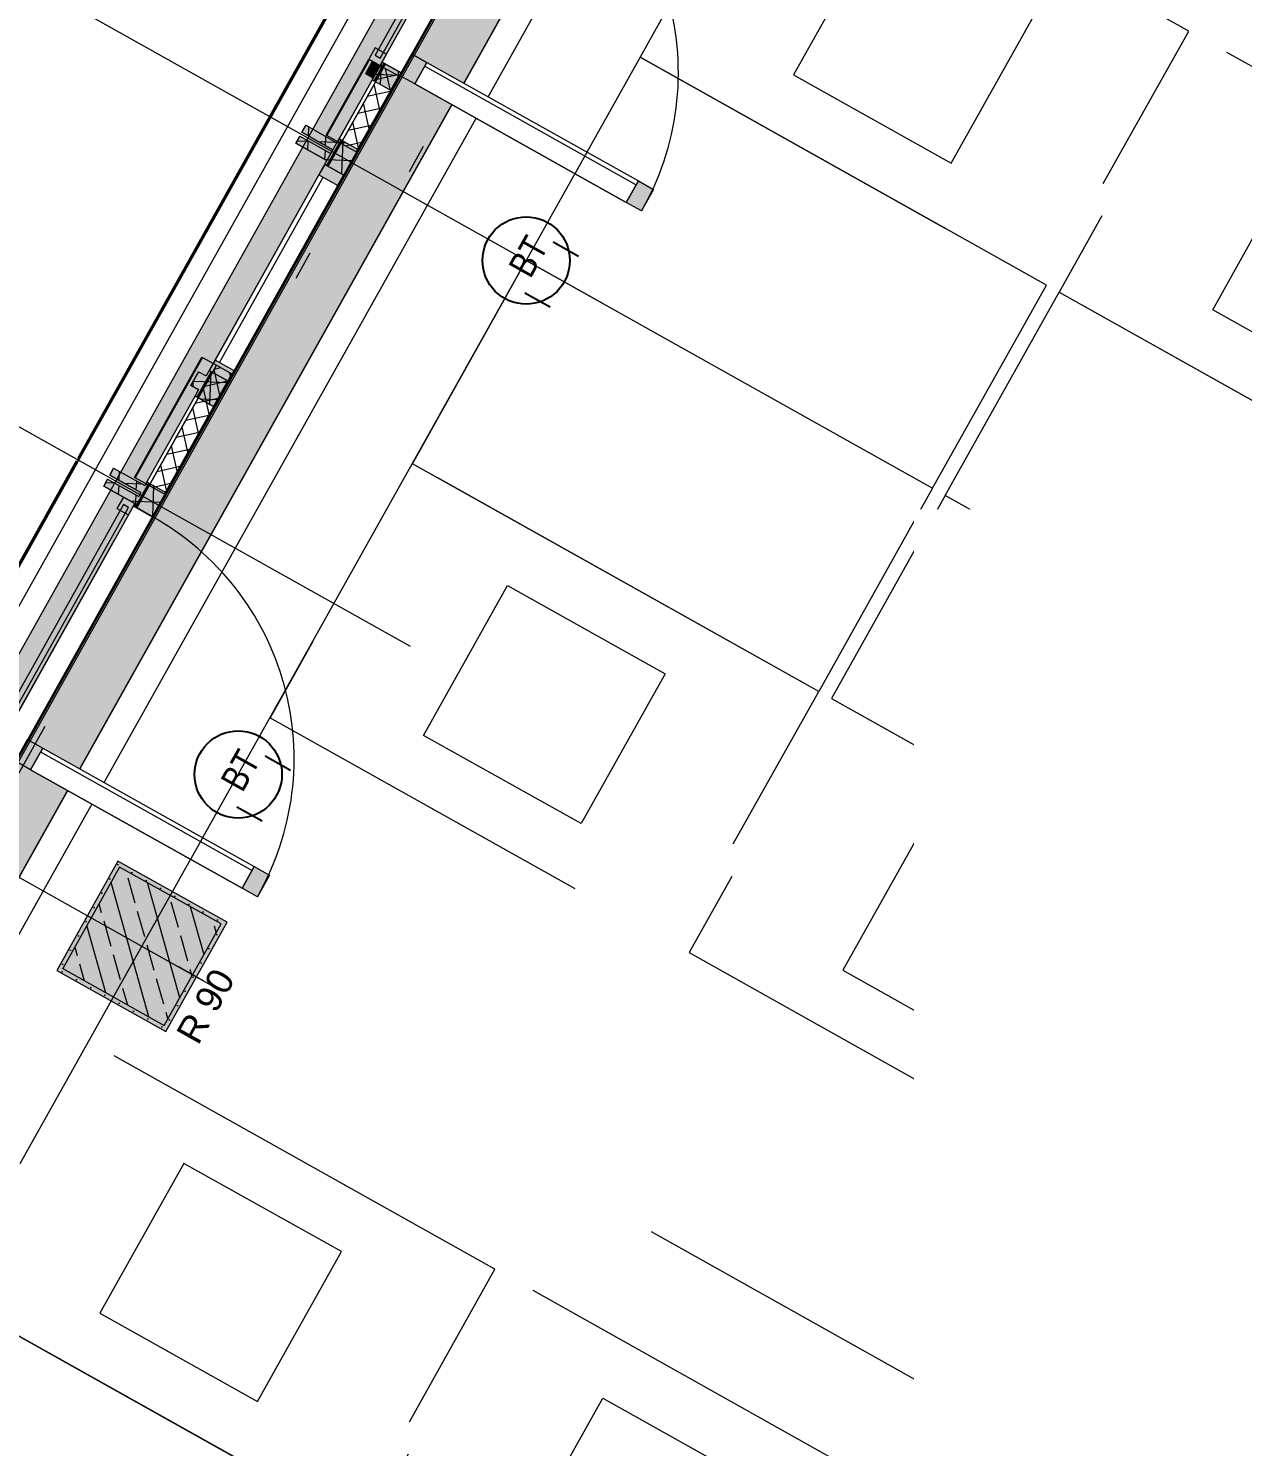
# Model space of a CAD drawing. Header units: metres. Extents: x -36 to 59, y 39 to 183.
# Drawn here: x -6.731 to -2.56, y 144.748 to 149.619 of the extents above; entities that cross this region are included whole.
import ezdxf

# ---------------------------------------------------------------- set-up
doc = ezdxf.new("R2010")
doc.units = ezdxf.units.M
doc.header["$MEASUREMENT"] = 0
for name, pattern in [('Achse', [0.0023, 0.0015, -0.0008]), ('Punktlinie', [0.0035, 0, -0.0035]), ('Strichlinie_ eng', [0.0023, 0.0015, -0.0008]), ('Strichpunktlinie', [0.006703, 0.003528, -0.001764, 0, -0.001411]), ('Wipeout_Contour', [1, 0, -1])]:
    doc.linetypes.add(name, pattern=pattern)
for name, color, linetype in [('00  Raster', 7, 'Continuous'), ('00  Raster Ausbau', 7, 'Continuous'), ('10  Decken', 7, 'Continuous'), ('10  Fassade', 7, 'Continuous'), ('10  Fassade_Deckschraffur', 7, 'Continuous'), ('10  Fassade_Schnittschraffur', 7, 'Continuous'), ('10  Stützen', 7, 'Continuous'), ('10  Stützen_Schnittschraffur', 7, 'Continuous'), ('10  Wand Massiv_Deckschraffur', 7, 'Continuous'), ('10  Wand Massiv_Fenster', 7, 'Continuous'), ('20  Absturzsicherung', 7, 'Continuous'), ('20  Möbel', 7, 'Continuous'), ('20  TGA - Revi+BT', 7, 'Continuous'), ('40  Bemaßung 1_ 50 AUSBAU', 7, 'Continuous'), ('40  Text Brandschutz', 7, 'Continuous'), ('Neubau_20  Boden Aufbauten', 7, 'Continuous'), ('Neubau_20  Decke Abhangdecke', 7, 'Continuous'), ('Neubau_20  Möbel', 7, 'Continuous'), ('Neubau_20  TGA - Revi+BT', 7, 'Continuous')]:
    doc.layers.add(name, color=color, linetype=linetype)
doc.styles.add('ERSTELLTER_STIL_1', font='')
doc.styles.add('ERSTELLTER_STIL_3', font='')
doc.styles.get('ERSTELLTER_STIL_1').set_extended_font_data('Arial')
doc.styles.get('ERSTELLTER_STIL_3').set_extended_font_data('Arial Narrow')
pattern_1 = [(102.605446, (0, 0), (0.048794801, 0.0109118), []), (192.605446, (0, 0), (-0.0109118, 0.048794801), [])]
pattern_2 = [(87.605446, (0, 0), (-0.059947608, 0.002506841), []), (177.605446, (0, 0), (0.002506841, 0.059947608), [])]

msp = doc.modelspace()

# ---------------------------------------------------------------- linework, layer by layer
at = {"layer": 'Neubau_20  Boden Aufbauten', "color": 7, "linetype": 'Continuous', "lineweight": 13, "ltscale": 1000, "flags": 128}
msp.add_lwpolyline([(-8.3577, 128.9862), (-8.096, 128.8395), (7.1144, 155.9862), (4.0389, 157.7094), (4.6255, 158.7563), (1.6945, 160.3985), (1.6556, 160.3291), (1.3067, 160.5246), (1.3908, 160.6747), (1.1415, 160.8144), (-12.0312, 137.3031), (-11.7825, 137.1637), (-11.7642, 137.1964), (-5.6705, 133.7822)], close=True, dxfattribs=at)

# ---------------------------------------------------------------- next in the draw order: wipeouts: each hides what was drawn before it
at = {"color": 254, "linetype": 'Wipeout_Contour', "lineweight": 0, "ltscale": 578.896248}
msp.add_wipeout([(1.5068, 161.8649), (-18.3925, 126.3498), (-18.2219, 126.2542), (1.6769, 161.7686)], dxfattribs=at).dxf.layer = '10  Fassade_Deckschraffur'

# ---------------------------------------------------------------- next in the draw order: wipeouts: each hides what was drawn before it
at = {"color": 254, "linetype": 'Wipeout_Contour', "lineweight": 0, "ltscale": 579.75037}
msp.add_wipeout([(1.2236, 162.0253), (-18.6764, 126.5088), (-18.6188, 126.4766), (1.2811, 161.9927)], dxfattribs=at).dxf.layer = '10  Fassade_Deckschraffur'

# ---------------------------------------------------------------- next in the draw order: wipeouts: each hides what was drawn before it
at = {"color": 254, "linetype": 'Wipeout_Contour', "lineweight": 0, "ltscale": 579.478914}
msp.add_wipeout([(-18.4602, 126.3877), (1.4393, 161.9032), (1.2811, 161.9927), (-18.6188, 126.4766)], dxfattribs=at).dxf.layer = '10  Fassade_Deckschraffur'

# ---------------------------------------------------------------- next in the draw order: wipeouts: each hides what was drawn before it
at = {"color": 254, "linetype": 'Wipeout_Contour', "lineweight": 0, "ltscale": 579.276268}
msp.add_wipeout([(1.4393, 161.9032), (-18.4602, 126.3877), (-18.4575, 126.3862), (1.4419, 161.9017)], dxfattribs=at).dxf.layer = '10  Fassade_Deckschraffur'

# ---------------------------------------------------------------- next in the draw order: wipeouts: each hides what was drawn before it
at = {"color": 254, "linetype": 'Wipeout_Contour', "lineweight": 0, "ltscale": 579.199343}
msp.add_wipeout([(1.4446, 161.9001), (-18.4548, 126.3847), (-18.4016, 126.3549), (1.4977, 161.8701)], dxfattribs=at).dxf.layer = '10  Fassade_Deckschraffur'

# ---------------------------------------------------------------- next in the draw order: wipeouts: each hides what was drawn before it
at = {"color": 254, "linetype": 'Wipeout_Contour', "lineweight": 0, "ltscale": 579.127053}
msp.add_wipeout([(-18.3972, 126.3524), (1.5021, 161.8676), (1.4977, 161.8701), (-18.4016, 126.3549)], dxfattribs=at).dxf.layer = '10  Fassade_Deckschraffur'

# ---------------------------------------------------------------- next in the draw order: wipeouts: each hides what was drawn before it
at = {"color": 254, "linetype": 'Wipeout_Contour', "lineweight": 0, "ltscale": 579.115676}
msp.add_wipeout([(1.5021, 161.8676), (-18.3972, 126.3524), (-18.3925, 126.3498), (1.5068, 161.8649)], dxfattribs=at).dxf.layer = '10  Fassade_Deckschraffur'

# ---------------------------------------------------------------- next in the draw order: hatches: boundary and pattern name
at = {"layer": '10  Wand Massiv_Deckschraffur', "linetype": 'Continuous', "lineweight": 0, "true_color": 0xffffff}
msp.add_hatch(color=7, dxfattribs=at).paths.add_polyline_path([(-18.2218, 126.2542), (1.677, 161.7686), (1.3506, 161.9533), (-18.549, 126.4375)])

# ---------------------------------------------------------------- next in the draw order: linework, layer by layer
at = {"layer": '10  Decken', "color": 7, "linetype": 'Punktlinie', "lineweight": 13, "ltscale": 1000, "flags": 128}
msp.add_lwpolyline([(1.6639, 161.776), (-18.7726, 125.3019), (-16.6353, 124.1043), (-21.0101, 116.2964), (-22.973, 117.3962), (-23.0952, 117.1781), (-10.2099, 109.9585), (-9.9704, 110.3859), (-3.4571, 122.0106), (-0.8442, 120.5466), (0.5391, 119.7715)], dxfattribs=at)
at = {"layer": '10  Fassade', "color": 7, "linetype": 'Strichpunktlinie', "lineweight": 13, "ltscale": 1000}
msp.add_line((-18.3745, 126.3397), (1.5247, 161.8548), dxfattribs=at)
at = {"layer": '10  Fassade', "color": 7, "linetype": 'Continuous', "lineweight": 13, "ltscale": 1000}
for p, q in [((-5.7785, 149.2858), (-5.792, 149.2618)), ((-5.7993, 149.2487), (-5.8127, 149.2247)), ((-5.7993, 149.2487), (-5.6924, 149.1889)), ((-6.1466, 148.4397), (-6.1729, 148.3926)), ((-6.4384, 148.1081), (-6.4519, 148.0841)), ((-6.4592, 148.071), (-6.4726, 148.047)), ((-6.4592, 148.071), (-6.3523, 148.0111))]:
    msp.add_line(p, q, dxfattribs=at)
at = {"layer": '10  Fassade', "color": 7, "linetype": 'Continuous', "lineweight": 18, "ltscale": 1000, "flags": 128}
for points in [[(-18.6764, 126.5088), (1.2236, 162.0253)], [(-18.6188, 126.4766), (1.2811, 161.9927)], [(-18.4602, 126.3877), (1.4393, 161.9032)], [(-18.4575, 126.3862), (1.4419, 161.9017)], [(-18.4548, 126.3847), (1.4446, 161.9001)], [(-18.4016, 126.3549), (1.4977, 161.8701)], [(-18.3972, 126.3524), (1.5021, 161.8676)], [(-18.3925, 126.3498), (1.5068, 161.8649)], [(-18.2219, 126.2542), (1.6769, 161.7686)]]:
    msp.add_lwpolyline(points, dxfattribs=at)
at = {"layer": '10  Fassade', "color": 7, "linetype": 'Strichlinie_ eng', "lineweight": 18, "ltscale": 1000, "flags": 128}
for points in [[(1.4333, 161.9065), (1.0653, 161.2497), (0.9101, 160.9727), (0.4643, 160.1771), (0.2502, 159.795), (-0.2545, 158.8942), (-0.4097, 158.6172), (-0.8555, 157.8216), (-1.0696, 157.4395), (-1.5743, 156.5388), (-1.7294, 156.2618), (-2.1752, 155.4662), (-2.3893, 155.0841), (-2.894, 154.1833), (-3.0492, 153.9063), (-3.495, 153.1107), (-3.7091, 152.7286), (-4.2138, 151.8278), (-4.369, 151.5509), (-4.8148, 150.7552), (-5.0289, 150.3731), (-5.5336, 149.4724), (-5.6888, 149.1954), (-6.1346, 148.3998), (-6.3487, 148.0177), (-6.8533, 147.1169), (-7.0085, 146.8399), (-7.4543, 146.0443), (-7.6684, 145.6622), (-8.1731, 144.7615), (-8.3283, 144.4845), (-8.7741, 143.6889), (-8.9882, 143.3067), (-9.4929, 142.406), (-9.6481, 142.129), (-10.0939, 141.3334), (-10.308, 140.9513), (-10.8127, 140.0505), (-10.9679, 139.7736), (-11.4136, 138.9779), (-11.6277, 138.5958), (-12.1324, 137.6951), (-12.2876, 137.4181), (-12.7334, 136.6225), (-12.9475, 136.2404), (-13.4522, 135.3396), (-13.6074, 135.0626), (-14.0532, 134.267), (-14.2673, 133.8849), (-14.772, 132.9842), (-14.9272, 132.7072), (-15.373, 131.9115), (-15.5871, 131.5294), (-16.0917, 130.6287), (-16.2469, 130.3517), (-16.6927, 129.5561), (-16.9068, 129.174), (-17.4115, 128.2732), (-17.5667, 127.9962), (-18.0125, 127.2006), (-18.4661, 126.391)], [(1.4986, 161.8696), (1.1307, 161.213), (0.9755, 160.9361), (0.5297, 160.1404), (0.3156, 159.7583), (-0.189, 158.8576), (-0.3442, 158.5806), (-0.79, 157.785), (-1.0041, 157.4029), (-1.5088, 156.5021), (-1.664, 156.2251), (-2.1098, 155.4295), (-2.3239, 155.0474), (-2.8286, 154.1467), (-2.9838, 153.8697), (-3.4296, 153.074), (-3.6437, 152.6919), (-4.1484, 151.7912), (-4.3036, 151.5142), (-4.7494, 150.7186), (-4.9634, 150.3365), (-5.4681, 149.4357), (-5.6233, 149.1587), (-6.0691, 148.3631), (-6.2832, 147.981), (-6.7879, 147.0803), (-6.9431, 146.8033), (-7.3889, 146.0077), (-7.603, 145.6255), (-8.1077, 144.7248), (-8.2629, 144.4478), (-8.7087, 143.6522), (-8.9228, 143.2701), (-9.4275, 142.3693), (-9.5827, 142.0924), (-10.0284, 141.2967), (-10.2425, 140.9146), (-10.7472, 140.0139), (-10.9024, 139.7369), (-11.3482, 138.9413), (-11.5623, 138.5592), (-12.067, 137.6584), (-12.2222, 137.3814), (-12.668, 136.5858), (-12.8821, 136.2037), (-13.3868, 135.303), (-13.542, 135.026), (-13.9878, 134.2303), (-14.2019, 133.8482), (-14.7065, 132.9475), (-14.8617, 132.6705), (-15.3075, 131.8749), (-15.5216, 131.4928), (-16.0263, 130.592), (-16.1815, 130.315), (-16.6273, 129.5194), (-16.8414, 129.1373), (-17.3461, 128.2366), (-17.5013, 127.9596), (-17.9471, 127.164), (-18.4007, 126.3544)], [(-5.5727, 149.4639), (-5.5492, 149.5058)], [(-5.5492, 149.5058), (-5.5231, 149.4911)], [(-5.5465, 149.4493), (-5.5727, 149.4639)], [(-5.792, 149.2618), (-5.7785, 149.2858)], [(-5.6851, 149.2019), (-5.792, 149.2618)], [(-5.7785, 149.2858), (-5.6717, 149.2259)], [(-5.8127, 149.2247), (-5.7993, 149.2487)], [(-5.7059, 149.1649), (-5.8127, 149.2247)], [(-5.7993, 149.2487), (-5.6924, 149.1889)], [(-6.1729, 148.3926), (-6.1466, 148.4397)], [(-6.1466, 148.4397), (-6.1204, 148.4251)], [(-6.1468, 148.378), (-6.1729, 148.3926)], [(-6.4519, 148.0841), (-6.4384, 148.1081)], [(-6.4384, 148.1081), (-6.3315, 148.0482)], [(-6.4726, 148.047), (-6.4592, 148.071)], [(-6.3658, 147.9871), (-6.4726, 148.047)], [(-6.4592, 148.071), (-6.3523, 148.0111)], [(-6.345, 148.0242), (-6.4519, 148.0841)]]:
    msp.add_lwpolyline(points, dxfattribs=at)
at = {"layer": '10  Wand Massiv_Fenster', "color": 7, "linetype": 'Continuous', "lineweight": 13, "ltscale": 1000}
for p, q in [((1.3506, 161.9533), (-18.549, 126.4375)), ((1.677, 161.7686), (-18.2218, 126.2542))]:
    msp.add_line(p, q, dxfattribs=at)
at = {"layer": '20  Möbel', "color": 253, "linetype": 'Strichlinie_ eng', "lineweight": 18, "ltscale": 1000, "true_color": 0x9f9f9f, "flags": 128}
for points in [[(-1.3063, 148.8032), (-2.7021, 149.5852), (-3.1909, 148.7129), (-1.7951, 147.9308)], [(-4.0166, 147.3415), (-5.4124, 148.1236), (-5.9012, 147.2512), (-4.5054, 146.4691)], [(-2.5771, 146.5349), (-3.973, 147.317), (-4.4618, 146.4446), (-3.066, 145.6625)], [(-5.1286, 145.3568), (-6.5245, 146.1389), (-7.0133, 145.2665), (-5.6174, 144.4844)], [(-3.6892, 144.5502), (-5.085, 145.3323), (-5.5738, 144.4599), (-4.178, 143.6778)]]:
    msp.add_lwpolyline(points, close=True, dxfattribs=at)
at = {"layer": '40  Bemaßung 1_ 50 AUSBAU', "color": 7, "linetype": 'Continuous', "lineweight": 13, "ltscale": 1000}
msp.add_line((-1.7804, 146.8345), (-3.0101, 144.6398), dxfattribs=at)
at = {"layer": 'Neubau_20  Decke Abhangdecke', "color": 7, "linetype": 'Continuous', "lineweight": 13, "ltscale": 1000, "flags": 128}
msp.add_lwpolyline([(6.8155, 157.5292), (1.7076, 160.3912), (1.6599, 160.3061), (1.2848, 160.5163), (1.3777, 160.6821), (1.225, 160.7676), (-9.2843, 142.0111), (-9.3026, 141.9784), (-11.9299, 137.2893)], dxfattribs=at)
at = {"layer": 'Neubau_20  Möbel', "color": 7, "linetype": 'Continuous', "lineweight": 13, "ltscale": 1000, "flags": 128}
for points in [[(-4.1027, 149.4587), (-3.5618, 149.1556), (-3.2734, 149.6704), (-3.8143, 149.9734)], [(-2.1223, 148.3491), (-2.6632, 148.6522), (-2.3748, 149.1669), (-1.8339, 148.8638)], [(-2.1861, 147.2329), (-3.5819, 148.0149), (-3.1909, 148.7129), (-1.7951, 147.9308)], [(-2.1861, 147.2329), (-3.5819, 148.0149), (-3.973, 147.317), (-2.5771, 146.5349)], [(-5.0852, 147.7052), (-4.5443, 147.4021), (-4.8327, 146.8874), (-5.3736, 147.1905)], [(-3.1048, 146.5956), (-3.6457, 146.8987), (-3.9341, 146.384), (-3.3932, 146.0809)], [(-6.4856, 145.2058), (-5.9447, 144.9027), (-5.6563, 145.4174), (-6.1972, 145.7205)], [(-7.4043, 144.5685), (-6.0085, 143.7865), (-5.6174, 144.4844), (-7.0133, 145.2665)], [(-4.5053, 144.0962), (-5.0461, 144.3993), (-4.7577, 144.914), (-4.2169, 144.6109)]]:
    msp.add_lwpolyline(points, close=True, dxfattribs=at)
at = {"layer": 'Neubau_20  TGA - Revi+BT', "color": 1, "linetype": 'Continuous', "lineweight": 25, "ltscale": 1000}
for p, q in [((-4.8416, 148.8354), (-4.9289, 148.8843)), ((-4.9394, 148.6609), (-5.0266, 148.7098)), ((-5.8307, 147.0701), (-5.918, 147.119))]:
    msp.add_line(p, q, dxfattribs=at)
msp.add_circle((-5.0214, 148.8215), 0.15, dxfattribs=at)

# ---------------------------------------------------------------- next in the draw order: texts
at = {"layer": '20  TGA - Revi+BT', "color": 1, "linetype": 'Continuous', "lineweight": 25, "insert": (-4.9818, 148.8931), "char_height": 0.09, "attachment_point": 6, "rotation": 60.7378, "style": 'ERSTELLTER_STIL_3'}
msp.add_mtext('\\A1;{\\pqr;\\fArial Narrow|b0|i0|c0|p38;BT }', dxfattribs=at)
at = {"layer": '40  Text Brandschutz', "color": 7, "linetype": 'Continuous', "lineweight": 13, "insert": (-6.2271, 146.1671), "char_height": 0.09, "attachment_point": 1, "rotation": 60.738, "style": 'ERSTELLTER_STIL_1'}
msp.add_mtext('\\A1;{\\pql;\\pt0,1;\\fArial|b0|i0|c0|p38;R 90\\fArial|b0|i0|c0|p38;\\fArial|b0|i0|c0|p38;\\fArial|b0|i0|c0|p38;\\fArial|b0|i0|c0|p38;\\fArial|b0|i0|c0|p38;\\fArial|b0|i0|c0|p38;\\fArial|b0|i0|c0|p38;\\fArial|b0|i0|c0|p38;\\fArial|b0|i0|c0|p38;\\fArial|b0|i0|c0|p38;\\fArial|b0|i0|c0|p38;\\fArial|b0|i0|c0|p38;\\fArial|b0|i0|c0|p38;\\fArial|b0|i0|c0|p38;\\fArial|b0|i0|c0|p38;\\fArial|b0|i0|c0|p38;\\fArial|b0|i0|c0|p38;\\fArial|b0|i0|c0|p38;\\fArial|b0|i0|c0|p38;\\fArial|b0|i0|c0|p38;\\fArial|b0|i0|c0|p38;\\fArial|b0|i0|c0|p38;\\fArial|b0|i0|c0|p38;\\fArial|b0|i0|c0|p38;\\fArial|b0|i0|c0|p38;\\fArial|b0|i0|c0|p38;\\fArial|b0|i0|c0|p38;\\fArial|b0|i0|c0|p38;\\fArial|b0|i0|c0|p38;\\fArial|b0|i0|c0|p38;\\fArial|b0|i0|c0|p38;\\fArial|b0|i0|c0|p38;\\fArial|b0|i0|c0|p38;\\fArial|b0|i0|c0|p38;\\fArial|b0|i0|c0|p38;\\fArial|b0|i0|c0|p38;\\fArial|b0|i0|c0|p38;\\fArial|b0|i0|c0|p38;\\fArial|b0|i0|c0|p38;\\fArial|b0|i0|c0|p38;\\fArial|b0|i0|c0|p38;\\fArial|b0|i0|c0|p38;\\fArial|b0|i0|c0|p38;\\fArial|b0|i0|c0|p38;\\fArial|b0|i0|c0|p38;\\fArial|b0|i0|c0|p38;\\fArial|b0|i0|c0|p38;}', dxfattribs=at)

# ---------------------------------------------------------------- next in the draw order: wipeouts: each hides what was drawn before it
at = {"color": 254, "linetype": 'Wipeout_Contour', "lineweight": 0, "ltscale": 597.707177}
msp.add_wipeout([(-5.6643, 149.239), (-5.5989, 149.2024), (-5.485, 149.4056), (-5.5504, 149.4423)], dxfattribs=at).dxf.layer = '10  Fassade_Deckschraffur'
at = {"color": 254, "linetype": 'Wipeout_Contour', "lineweight": 0, "ltscale": 595.584473}
msp.add_wipeout([(-6.1101, 148.4434), (-6.0447, 148.4067), (-5.6478, 149.1151), (-5.7132, 149.1518)], dxfattribs=at).dxf.layer = '10  Fassade_Deckschraffur'
at = {"color": 254, "linetype": 'Wipeout_Contour', "lineweight": 0, "ltscale": 593.283637}
msp.add_wipeout([(-6.3242, 148.0613), (-6.2588, 148.0246), (-6.0936, 148.3195), (-6.159, 148.3562)], dxfattribs=at).dxf.layer = '10  Fassade_Deckschraffur'
at = {"color": 254, "linetype": 'Wipeout_Contour', "lineweight": 0, "ltscale": 590.765861}
msp.add_wipeout([(-6.8365, 147.147), (-6.771, 147.1104), (-6.3052, 147.9418), (-6.3706, 147.9784)], dxfattribs=at).dxf.layer = '10  Fassade_Deckschraffur'

# ---------------------------------------------------------------- next in the draw order: hatches: boundary and pattern name
at = {"layer": '10  Fassade', "linetype": 'Continuous', "lineweight": 0, "true_color": 0xffffff}
for points in [[(-5.7085, 149.2523), (-5.7059, 149.2508), (-5.5597, 149.5117), (-5.5623, 149.5131)], [(-6.3671, 148.0767), (-6.3645, 148.0753), (-6.1331, 148.4884), (-6.1357, 148.4898)], [(-6.2642, 148.0191), (-6.2624, 148.0181), (-6.031, 148.4312), (-6.0327, 148.4321)]]:
    msp.add_hatch(color=7, dxfattribs=at).paths.add_polyline_path(points)
at = {"layer": '10  Fassade', "linetype": 'Continuous', "lineweight": 13, "true_color": 0x000100}
h = msp.add_hatch(dxfattribs=at)
h.set_pattern_fill('Dämmung__hart_2_0002', color=98, style=0, pattern_type=2)
h.set_pattern_definition(pattern_1)
h.paths.add_polyline_path([(-6.3165, 148.0484), (-6.2642, 148.0191), (-6.0327, 148.4321), (-6.0851, 148.4615)])
at = {"layer": '10  Fassade_Schnittschraffur', "linetype": 'Continuous', "lineweight": 0, "true_color": 0xffffff}
for points in [[(-5.7785, 149.2858), (-5.792, 149.2618), (-5.6851, 149.2019), (-5.6717, 149.2259)], [(-5.8127, 149.2247), (-5.7059, 149.1649), (-5.6924, 149.1889), (-5.7993, 149.2487)], [(-6.1466, 148.4397), (-6.1729, 148.3926), (-6.1468, 148.378), (-6.1204, 148.4251)], [(-6.3315, 148.0482), (-6.4384, 148.1081), (-6.4519, 148.0841), (-6.345, 148.0242)], [(-6.4726, 148.047), (-6.3658, 147.9871), (-6.3523, 148.0111), (-6.4592, 148.071)], [(-6.345, 148.0242), (-6.3487, 148.0177), (-6.3523, 148.0111), (-6.3658, 147.9871), (-6.3706, 147.9784), (-6.3052, 147.9418), (-6.2588, 148.0246), (-6.3242, 148.0613)], [(-6.3707, 147.9782), (-6.3053, 147.9416), (-6.3706, 147.9784)]]:
    msp.add_hatch(color=7, dxfattribs=at).paths.add_polyline_path(points)
at = {"layer": '10  Fassade_Schnittschraffur', "linetype": 'Continuous', "lineweight": 13, "true_color": 0x000100}
h = msp.add_hatch(dxfattribs=at)
h.set_pattern_fill('Dämmung__hart_1_0002', color=98, style=0, pattern_type=2)
h.set_pattern_definition(pattern_2)
h.paths.add_polyline_path([(-5.7785, 149.2858), (-5.792, 149.2618), (-5.6851, 149.2019), (-5.6717, 149.2259)])
h = msp.add_hatch(dxfattribs=at)
h.set_pattern_fill('Dämmung__hart_1_0002', color=98, style=0, pattern_type=2)
h.set_pattern_definition(pattern_2)
h.paths.add_polyline_path([(-5.8127, 149.2247), (-5.7059, 149.1649), (-5.6924, 149.1889), (-5.7993, 149.2487)])
h = msp.add_hatch(dxfattribs=at)
h.set_pattern_fill('Dämmung__hart_1_0002', color=98, style=0, pattern_type=2)
h.set_pattern_definition(pattern_2)
h.paths.add_polyline_path([(-6.1466, 148.4397), (-6.1729, 148.3926), (-6.1468, 148.378), (-6.1204, 148.4251)])
h = msp.add_hatch(dxfattribs=at)
h.set_pattern_fill('Dämmung__hart_1_0002', color=98, style=0, pattern_type=2)
h.set_pattern_definition(pattern_2)
h.paths.add_polyline_path([(-6.3315, 148.0482), (-6.4384, 148.1081), (-6.4519, 148.0841), (-6.345, 148.0242)])
h = msp.add_hatch(dxfattribs=at)
h.set_pattern_fill('Dämmung__hart_1_0002', color=98, style=0, pattern_type=2)
h.set_pattern_definition(pattern_2)
h.paths.add_polyline_path([(-6.4726, 148.047), (-6.3658, 147.9871), (-6.3523, 148.0111), (-6.4592, 148.071)])
h = msp.add_hatch(dxfattribs=at)
h.set_pattern_fill('Dämmung__hart_1_0002', color=98, style=0, pattern_type=2)
h.set_pattern_definition(pattern_2)
h.paths.add_polyline_path([(-6.345, 148.0242), (-6.3487, 148.0177), (-6.3523, 148.0111), (-6.3658, 147.9871), (-6.3706, 147.9784), (-6.3052, 147.9418), (-6.2588, 148.0246), (-6.3242, 148.0613)])
at = {"layer": '20  Absturzsicherung', "linetype": 'Continuous', "lineweight": 0, "true_color": 0xffffff}
msp.add_hatch(color=7, dxfattribs=at).paths.add_polyline_path([(-6.427, 147.9699), (-6.3878, 147.9479), (-6.3658, 147.9871), (-6.405, 148.0091)])

# ---------------------------------------------------------------- next in the draw order: linework, layer by layer
at = {"layer": '00  Raster Ausbau', "color": 251, "linetype": 'Achse', "lineweight": 18, "ltscale": 1000, "true_color": 0x5f5f5f}
msp.add_line((-5.6321, 149.1636), (-6.5045, 149.6524), dxfattribs=at)
at = {"layer": '00  Raster Ausbau', "color": 9, "linetype": 'Achse', "lineweight": 18, "ltscale": 1000}
for q in [(-7.1643, 148.4747), (-5.4196, 147.4971)]:
    msp.add_line((-6.2919, 147.9859), q, dxfattribs=at)
at = {"layer": '10  Fassade', "color": 7, "linetype": 'Continuous', "lineweight": 13, "ltscale": 1000}
for p, q in [((-5.5492, 149.5058), (-5.5727, 149.4639)), ((-5.5727, 149.4639), (-5.5465, 149.4493)), ((-5.5465, 149.4493), (-5.5504, 149.4423)), ((-5.792, 149.2618), (-5.6851, 149.2019)), ((-5.7785, 149.2858), (-5.6717, 149.2259)), ((-5.8127, 149.2247), (-5.7059, 149.1649)), ((-5.6643, 149.239), (-5.6717, 149.2259)), ((-5.6643, 149.239), (-5.5989, 149.2024)), ((-5.7059, 149.1649), (-5.7132, 149.1518)), ((-5.6851, 149.2019), (-5.6924, 149.1889)), ((-6.1466, 148.4397), (-6.1204, 148.4251)), ((-6.1729, 148.3926), (-6.1468, 148.378)), ((-6.1468, 148.378), (-6.159, 148.3562)), ((-6.0447, 148.4067), (-6.0936, 148.3195)), ((-6.159, 148.3562), (-6.0936, 148.3195)), ((-6.4384, 148.1081), (-6.3315, 148.0482)), ((-6.4726, 148.047), (-6.3658, 147.9871)), ((-6.4519, 148.0841), (-6.345, 148.0242)), ((-6.3242, 148.0613), (-6.3315, 148.0482)), ((-6.3242, 148.0613), (-6.2588, 148.0246)), ((-6.3658, 147.9871), (-6.3706, 147.9784)), ((-6.2588, 148.0246), (-6.3052, 147.9418)), ((-6.3706, 147.9784), (-6.3052, 147.9418))]:
    msp.add_line(p, q, dxfattribs=at)
at = {"layer": '10  Fassade', "color": 7, "linetype": 'Continuous', "lineweight": 18, "ltscale": 1000, "flags": 128}
for points in [[(-5.7085, 149.2523), (-5.5623, 149.5131), (-5.5597, 149.5117), (-5.7059, 149.2508)], [(-6.3671, 148.0767), (-6.1357, 148.4898), (-6.1331, 148.4884), (-6.3645, 148.0753)], [(-6.3645, 148.0753), (-6.1331, 148.4884), (-6.0851, 148.4615), (-6.3165, 148.0484)], [(-6.3165, 148.0484), (-6.0851, 148.4615), (-6.0327, 148.4321), (-6.2642, 148.0191)], [(-6.2642, 148.0191), (-6.0327, 148.4321), (-6.031, 148.4312), (-6.2624, 148.0181)], [(-6.3706, 147.9784), (-6.3053, 147.9416)]]:
    msp.add_lwpolyline(points, close=True, dxfattribs=at)
for points in [[(-5.5504, 149.4423), (-5.6643, 149.239)], [(-5.485, 149.4056), (-5.5989, 149.2024)], [(-5.7132, 149.1518), (-6.1101, 148.4434)], [(-5.6478, 149.1151), (-6.0447, 148.4067)], [(-6.159, 148.3562), (-6.3242, 148.0613)], [(-6.0936, 148.3195), (-6.2588, 148.0246)], [(-6.3706, 147.9784), (-6.8365, 147.147)], [(-6.3052, 147.9418), (-6.771, 147.1104)]]:
    msp.add_lwpolyline(points, dxfattribs=at)
at = {"layer": '10  Fassade', "color": 7, "linetype": 'Continuous', "lineweight": 13, "ltscale": 1000, "flags": 128}
msp.add_lwpolyline([(-6.345, 148.0242), (-6.3487, 148.0177), (-6.3523, 148.0111)], dxfattribs=at)
at = {"layer": '20  Absturzsicherung', "color": 7, "linetype": 'Continuous', "lineweight": 18, "ltscale": 1000, "flags": 128}
msp.add_lwpolyline([(-6.427, 147.9699), (-6.3878, 147.9479), (-6.3658, 147.9871), (-6.405, 148.0091)], close=True, dxfattribs=at)

# ---------------------------------------------------------------- next in the draw order: wipeouts: each hides what was drawn before it
at = {"color": 254, "linetype": 'Wipeout_Contour', "lineweight": 0, "ltscale": 599.970482}
msp.add_wipeout([(-5.5167, 149.5025), (-5.4513, 149.4658), (-4.9854, 150.2972), (-5.0509, 150.3339)], dxfattribs=at).dxf.layer = '10  Fassade_Deckschraffur'

# ---------------------------------------------------------------- next in the draw order: hatches: boundary and pattern name
at = {"layer": '10  Fassade', "linetype": 'Continuous', "lineweight": 13, "true_color": 0x000100}
h = msp.add_hatch(dxfattribs=at)
h.set_pattern_fill('Dämmung__hart_2_0002', color=98, style=0, pattern_type=2)
h.set_pattern_definition(pattern_1)
h.paths.add_polyline_path([(-5.6579, 149.2239), (-5.6055, 149.1946), (-5.4594, 149.4555), (-5.5117, 149.4848)])
at = {"layer": '10  Fassade', "linetype": 'Continuous', "lineweight": 0, "true_color": 0xffffff}
msp.add_hatch(color=7, dxfattribs=at).paths.add_polyline_path([(-5.6055, 149.1946), (-5.6038, 149.1936), (-5.4576, 149.4545), (-5.4594, 149.4555)])
at = {"layer": '10  Fassade_Schnittschraffur', "linetype": 'Continuous', "lineweight": 0, "true_color": 0xffffff}
for points in [[(-5.5231, 149.4911), (-5.5492, 149.5058), (-5.5727, 149.4639), (-5.5465, 149.4493)], [(-5.5167, 149.5025), (-5.5231, 149.4911), (-5.5465, 149.4493), (-5.5504, 149.4423), (-5.485, 149.4056), (-5.4513, 149.4658)], [(-5.5167, 149.5025), (-5.4513, 149.4658), (-5.5166, 149.5027)]]:
    msp.add_hatch(color=7, dxfattribs=at).paths.add_polyline_path(points)
at = {"layer": '10  Fassade_Schnittschraffur', "linetype": 'Continuous', "lineweight": 13, "true_color": 0x000100}
h = msp.add_hatch(dxfattribs=at)
h.set_pattern_fill('Dämmung__hart_1_0002', color=98, style=0, pattern_type=2)
h.set_pattern_definition(pattern_2)
h.paths.add_polyline_path([(-5.5231, 149.4911), (-5.5492, 149.5058), (-5.5727, 149.4639), (-5.5465, 149.4493)])
h = msp.add_hatch(dxfattribs=at)
h.set_pattern_fill('Dämmung__hart_1_0002', color=98, style=0, pattern_type=2)
h.set_pattern_definition(pattern_2)
h.paths.add_polyline_path([(-5.5167, 149.5025), (-5.5231, 149.4911), (-5.5465, 149.4493), (-5.5504, 149.4423), (-5.485, 149.4056), (-5.4513, 149.4658)])

# ---------------------------------------------------------------- next in the draw order: linework, layer by layer
at = {"layer": '10  Fassade', "color": 7, "linetype": 'Continuous', "lineweight": 13, "ltscale": 1000}
for p, q in [((-5.5492, 149.5058), (-5.5231, 149.4911)), ((-5.5167, 149.5025), (-5.5231, 149.4911)), ((-5.5167, 149.5025), (-5.4513, 149.4658)), ((-5.4513, 149.4658), (-5.485, 149.4056)), ((-5.5504, 149.4423), (-5.485, 149.4056))]:
    msp.add_line(p, q, dxfattribs=at)
at = {"layer": '10  Fassade', "color": 7, "linetype": 'Continuous', "lineweight": 18, "ltscale": 1000, "flags": 128}
for points in [[(-5.0509, 150.3339), (-5.5167, 149.5025)], [(-4.9854, 150.2972), (-5.4513, 149.4658)]]:
    msp.add_lwpolyline(points, dxfattribs=at)
for points in [[(-5.7059, 149.2508), (-5.5597, 149.5117), (-5.5117, 149.4848), (-5.6579, 149.2239)], [(-5.4513, 149.4658), (-5.5166, 149.5027)], [(-5.6579, 149.2239), (-5.5117, 149.4848), (-5.4594, 149.4555), (-5.6055, 149.1946)], [(-5.6055, 149.1946), (-5.4594, 149.4555), (-5.4576, 149.4545), (-5.6038, 149.1936)]]:
    msp.add_lwpolyline(points, close=True, dxfattribs=at)

# ---------------------------------------------------------------- next in the draw order: wipeouts: each hides what was drawn before it
at = {"color": 254, "linetype": 'Wipeout_Contour', "lineweight": 0, "ltscale": 595.584297}
msp.add_wipeout([(-6.09, 148.4793), (-6.0245, 148.4427), (-5.6679, 149.0792), (-5.7333, 149.1158)], dxfattribs=at).dxf.layer = '10  Fassade_Deckschraffur'
at = {"color": 254, "linetype": 'Wipeout_Contour', "lineweight": 0, "ltscale": 588.176248}
msp.add_wipeout([(-6.6819, 147.1466), (-6.7235, 147.0725), (-5.9971, 146.6655), (-5.9556, 146.7397)], dxfattribs=at).dxf.layer = '10  Fassade_Schnittschraffur'

# ---------------------------------------------------------------- next in the draw order: hatches: boundary and pattern name
at = {"layer": '10  Fassade_Schnittschraffur', "linetype": 'Continuous', "lineweight": 0, "true_color": 0xffffff}
for points in [[(-5.6643, 149.239), (-5.6717, 149.2259), (-5.6851, 149.2019), (-5.6924, 149.1889), (-5.7059, 149.1649), (-5.7132, 149.1518), (-5.6478, 149.1151), (-5.5989, 149.2024)], [(-5.7133, 149.1516), (-5.7333, 149.1158), (-5.6679, 149.0792), (-5.6479, 149.1149)], [(-5.7133, 149.1516), (-5.6479, 149.1149), (-5.7132, 149.1518)], [(-6.0446, 148.4069), (-6.0245, 148.4427), (-6.09, 148.4793), (-6.11, 148.4436)], [(-6.1101, 148.4434), (-6.1204, 148.4251), (-6.1468, 148.378), (-6.159, 148.3562), (-6.0936, 148.3195), (-6.0447, 148.4067)], [(-6.1101, 148.4434), (-6.0447, 148.4067), (-6.11, 148.4436)], [(-6.7343, 147.176), (-6.7758, 147.1018), (-6.7235, 147.0725), (-6.6819, 147.1466)], [(-5.9556, 146.7397), (-5.9971, 146.6655), (-5.9448, 146.6362), (-5.9032, 146.7103)]]:
    msp.add_hatch(color=7, dxfattribs=at).paths.add_polyline_path(points)
at = {"layer": '10  Fassade_Schnittschraffur', "linetype": 'Continuous', "lineweight": 13, "true_color": 0x000100}
h = msp.add_hatch(dxfattribs=at)
h.set_pattern_fill('Dämmung__hart_1_0002', color=98, style=0, pattern_type=2)
h.set_pattern_definition(pattern_2)
h.paths.add_polyline_path([(-5.6643, 149.239), (-5.6717, 149.2259), (-5.6851, 149.2019), (-5.6924, 149.1889), (-5.7059, 149.1649), (-5.7132, 149.1518), (-5.6478, 149.1151), (-5.5989, 149.2024)])
h = msp.add_hatch(dxfattribs=at)
h.set_pattern_fill('Dämmung__hart_1_0002', color=98, style=0, pattern_type=2)
h.set_pattern_definition(pattern_2)
h.paths.add_polyline_path([(-6.1101, 148.4434), (-6.1204, 148.4251), (-6.1468, 148.378), (-6.159, 148.3562), (-6.0936, 148.3195), (-6.0447, 148.4067)])
at = {"layer": '10  Stützen_Schnittschraffur', "linetype": 'Continuous', "lineweight": 0, "true_color": 0xffffff}
h = msp.add_hatch(color=7, dxfattribs=at)
h.paths.add_polyline_path([(-6.6338, 146.3835), (-6.2587, 146.1733), (-6.0485, 146.5485), (-6.4236, 146.7587)])
h.paths.add_polyline_path([(-6.6134, 146.3893), (-6.4179, 146.7382), (-6.0689, 146.5427), (-6.2644, 146.1938)], flags=0)
at = {"layer": '10  Stützen_Schnittschraffur', "linetype": 'Continuous', "lineweight": 13, "true_color": 0x000100}
h = msp.add_hatch(dxfattribs=at)
h.set_pattern_fill('Gips_0002', color=98, style=0, pattern_type=2)
h.set_pattern_definition([(87.605446, (0, 0), (-0.02497817, 0.001044517), [0, -0.025])])
h.paths.add_polyline_path([(-6.6338, 146.3835), (-6.2587, 146.1733), (-6.0485, 146.5485), (-6.4236, 146.7587)])
h.paths.add_polyline_path([(-6.6134, 146.3893), (-6.4179, 146.7382), (-6.0689, 146.5427), (-6.2644, 146.1938)], flags=0)
at = {"layer": '10  Stützen_Schnittschraffur', "linetype": 'Continuous', "lineweight": 0, "true_color": 0xffffff}
msp.add_hatch(color=7, dxfattribs=at).paths.add_polyline_path([(-6.2644, 146.1938), (-6.0689, 146.5427), (-6.4179, 146.7382), (-6.6134, 146.3893)])
at = {"layer": '10  Stützen_Schnittschraffur', "linetype": 'Continuous', "lineweight": 13, "true_color": 0x000100}
h = msp.add_hatch(dxfattribs=at)
h.set_pattern_fill('Beton__Stahlbeton_0002', color=98, style=0, pattern_type=2)
h.set_pattern_definition([(285.738, (-6.6134, 146.38929), (0.115501, 0.032549), []), (285.738, (-6.67115, 146.37301), (0.115501, 0.032549), [0.09, -0.03])])
h.paths.add_polyline_path([(-6.2644, 146.1938), (-6.0689, 146.5427), (-6.4179, 146.7382), (-6.6134, 146.3893)])

# ---------------------------------------------------------------- next in the draw order: linework, layer by layer
at = {"layer": '00  Raster Ausbau', "color": 251, "linetype": 'Achse', "lineweight": 18, "ltscale": 1000, "true_color": 0x5f5f5f}
msp.add_line((-6.9518, 146.8082), (-6.0794, 146.3194), dxfattribs=at)
at = {"layer": '10  Fassade', "color": 7, "linetype": 'Continuous', "lineweight": 13, "ltscale": 1000}
for p, q in [((-5.5989, 149.2024), (-5.6478, 149.1151)), ((-5.7132, 149.1518), (-5.6478, 149.1151)), ((-6.1101, 148.4434), (-6.1204, 148.4251)), ((-6.1101, 148.4434), (-6.0447, 148.4067))]:
    msp.add_line(p, q, dxfattribs=at)
at = {"layer": '10  Fassade', "color": 7, "linetype": 'Continuous', "lineweight": 18, "ltscale": 1000}
for p, q in [((-5.7333, 149.1158), (-6.09, 148.4793)), ((-6.0751, 148.471), (-5.7185, 149.1075)), ((-6.0245, 148.4427), (-5.6679, 149.0792)), ((-6.6893, 147.1336), (-5.9629, 146.7266)), ((-6.6819, 147.1466), (-5.9556, 146.7397)), ((-6.7235, 147.0725), (-5.9971, 146.6655))]:
    msp.add_line(p, q, dxfattribs=at)
at = {"layer": '10  Fassade', "color": 7, "linetype": 'Continuous', "lineweight": 18, "ltscale": 1000, "flags": 128}
for points in [[(-5.7133, 149.1516), (-5.7333, 149.1158), (-5.6679, 149.0792), (-5.6479, 149.1149)], [(-5.7132, 149.1518), (-5.6479, 149.1149)], [(-6.0446, 148.4069), (-6.0245, 148.4427), (-6.09, 148.4793), (-6.11, 148.4436)], [(-6.0447, 148.4067), (-6.11, 148.4436)], [(-6.7343, 147.176), (-6.6819, 147.1466), (-6.7235, 147.0725), (-6.7758, 147.1018)], [(-6.6819, 147.1466), (-5.9556, 146.7397), (-5.9971, 146.6655), (-6.7235, 147.0725)], [(-5.9556, 146.7397), (-5.9032, 146.7103), (-5.9448, 146.6362), (-5.9971, 146.6655)]]:
    msp.add_lwpolyline(points, close=True, dxfattribs=at)
at = {"layer": '10  Fassade', "color": 7, "linetype": 'Continuous', "lineweight": 13, "ltscale": 1000}
msp.add_arc((-6.771, 147.1105), 0.9526, 330.1365, 60.738, dxfattribs=at)
at = {"layer": '10  Stützen', "color": 7, "linetype": 'Continuous', "lineweight": 13, "ltscale": 1000, "flags": 128}
for points in [[(-6.6338, 146.3835), (-6.2587, 146.1733), (-6.0485, 146.5485), (-6.4236, 146.7587)], [(-6.2644, 146.1938), (-6.0689, 146.5427), (-6.4179, 146.7382), (-6.6134, 146.3893)]]:
    msp.add_lwpolyline(points, close=True, dxfattribs=at)
at = {"layer": 'Neubau_20  TGA - Revi+BT', "color": 1, "linetype": 'Continuous', "lineweight": 25, "ltscale": 1000}
msp.add_line((-5.9285, 146.8956), (-6.0157, 146.9445), dxfattribs=at)
msp.add_circle((-6.0105, 147.0562), 0.15, dxfattribs=at)

# ---------------------------------------------------------------- next in the draw order: texts
at = {"layer": '20  TGA - Revi+BT', "color": 1, "linetype": 'Continuous', "lineweight": 25, "insert": (-5.9709, 147.1279), "char_height": 0.09, "attachment_point": 6, "rotation": 60.7378, "style": 'ERSTELLTER_STIL_3'}
msp.add_mtext('\\A1;{\\pqr;\\fArial Narrow|b0|i0|c0|p38;BT }', dxfattribs=at)

# ---------------------------------------------------------------- next in the draw order: wipeouts: each hides what was drawn before it
at = {"color": 254, "linetype": 'Wipeout_Contour', "lineweight": 0, "ltscale": 597.388618}
msp.add_wipeout([(-5.3622, 149.5021), (-5.4037, 149.4279), (-4.6774, 149.021), (-4.6358, 149.0951)], dxfattribs=at).dxf.layer = '10  Fassade_Schnittschraffur'

# ---------------------------------------------------------------- next in the draw order: hatches: boundary and pattern name
at = {"layer": '10  Fassade_Schnittschraffur', "linetype": 'Continuous', "lineweight": 0, "true_color": 0xffffff}
for points in [[(-5.4145, 149.5314), (-5.4561, 149.4573), (-5.4037, 149.4279), (-5.3622, 149.5021)], [(-4.6358, 149.0951), (-4.6774, 149.021), (-4.625, 148.9916), (-4.5835, 149.0658)]]:
    msp.add_hatch(color=7, dxfattribs=at).paths.add_polyline_path(points)

# ---------------------------------------------------------------- next in the draw order: linework, layer by layer
at = {"layer": '00  Raster Ausbau', "color": 251, "linetype": 'Achse', "lineweight": 18, "ltscale": 1000, "true_color": 0x5f5f5f}
msp.add_line((-5.6321, 149.1636), (-4.7597, 148.6748), dxfattribs=at)
at = {"layer": '10  Fassade', "color": 7, "linetype": 'Continuous', "lineweight": 18, "ltscale": 1000}
for p, q in [((-5.3622, 149.5021), (-4.6358, 149.0951)), ((-5.3695, 149.489), (-4.6432, 149.082)), ((-5.4037, 149.4279), (-4.6774, 149.021))]:
    msp.add_line(p, q, dxfattribs=at)
at = {"layer": '10  Fassade', "color": 7, "linetype": 'Continuous', "lineweight": 18, "ltscale": 1000, "flags": 128}
for points in [[(-5.4145, 149.5314), (-5.3622, 149.5021), (-5.4037, 149.4279), (-5.4561, 149.4573)], [(-5.3622, 149.5021), (-4.6358, 149.0951), (-4.6774, 149.021), (-5.4037, 149.4279)], [(-4.6358, 149.0951), (-4.5835, 149.0658), (-4.625, 148.9916), (-4.6774, 149.021)]]:
    msp.add_lwpolyline(points, close=True, dxfattribs=at)
at = {"layer": '10  Fassade', "color": 7, "linetype": 'Continuous', "lineweight": 13, "ltscale": 1000}
msp.add_arc((-5.4512, 149.466), 0.9526, 330.1365, 60.738, dxfattribs=at)
at = {"layer": '20  Möbel', "color": 253, "linetype": 'Strichlinie_ eng', "lineweight": 18, "ltscale": 1000, "true_color": 0x9f9f9f, "flags": 128}
msp.add_lwpolyline([(-2.7457, 149.6097), (-4.1415, 150.3918), (-4.6303, 149.5194), (-3.2345, 148.7373)], close=True, dxfattribs=at)
at = {"layer": 'Neubau_20  Möbel', "color": 7, "linetype": 'Continuous', "lineweight": 13, "ltscale": 1000, "flags": 128}
msp.add_lwpolyline([(-5.0214, 148.8215), (-3.6256, 148.0394), (-3.2345, 148.7373), (-4.6303, 149.5194)], close=True, dxfattribs=at)

# ---------------------------------------------------------------- next in the draw order: wipeouts: each hides what was drawn before it
at = {"color": 254, "linetype": 'Wipeout_Contour', "lineweight": 0, "ltscale": 597.732588}
msp.add_wipeout([(-5.2416, 150.4866), (-5.2451, 150.4885), (-6.5599, 148.1418), (-6.5565, 148.1398)], dxfattribs=at).dxf.layer = '10  Fassade_Deckschraffur'

# ---------------------------------------------------------------- next in the draw order: hatches: boundary and pattern name
at = {"layer": '20  Absturzsicherung', "linetype": 'Continuous', "lineweight": 0, "true_color": 0xffffff}
for points in [[(-5.5404, 149.5267), (-5.523, 149.5169), (-5.0679, 150.3291), (-5.0853, 150.3389)], [(-5.5623, 149.5131), (-5.5231, 149.4911), (-5.5011, 149.5304), (-5.5403, 149.5524)]]:
    msp.add_hatch(color=7, dxfattribs=at).paths.add_polyline_path(points)

# ---------------------------------------------------------------- next in the draw order: linework, layer by layer
at = {"layer": '20  Absturzsicherung', "color": 7, "linetype": 'Continuous', "lineweight": 18, "ltscale": 1000, "flags": 128}
for points in [[(-5.5404, 149.5267), (-5.523, 149.5169), (-5.0679, 150.3291), (-5.0853, 150.3389)], [(-5.5623, 149.5131), (-5.5231, 149.4911), (-5.5011, 149.5304), (-5.5403, 149.5524)]]:
    msp.add_lwpolyline(points, close=True, dxfattribs=at)
at = {"layer": 'Neubau_20  Möbel', "color": 7, "linetype": 'Continuous', "lineweight": 13, "ltscale": 1000, "flags": 128}
msp.add_lwpolyline([(-5.0214, 148.8215), (-3.6256, 148.0394), (-4.0166, 147.3415), (-5.4124, 148.1236)], close=True, dxfattribs=at)

# ---------------------------------------------------------------- next in the draw order: wipeouts: each hides what was drawn before it
at = {"color": 254, "linetype": 'Wipeout_Contour', "lineweight": 0, "ltscale": 588.553942}
msp.add_wipeout([(-6.5613, 148.1311), (-6.5648, 148.1331), (-7.8797, 145.7863), (-7.8762, 145.7844)], dxfattribs=at).dxf.layer = '10  Fassade_Deckschraffur'

# ---------------------------------------------------------------- next in the draw order: hatches: boundary and pattern name
at = {"layer": '20  Absturzsicherung', "linetype": 'Continuous', "lineweight": 0, "true_color": 0xffffff}
msp.add_hatch(color=7, dxfattribs=at).paths.add_polyline_path([(-6.8602, 147.1712), (-6.8427, 147.1614), (-6.3877, 147.9736), (-6.4051, 147.9834)])

# ---------------------------------------------------------------- next in the draw order: linework, layer by layer
at = {"layer": '00  Raster', "color": 7, "linetype": 'Strichpunktlinie', "lineweight": 13, "ltscale": 1000}
msp.add_line((-23.386, 116.0453), (2.099, 161.5296), dxfattribs=at)
at = {"layer": '00  Raster', "color": 5, "linetype": 'Strichpunktlinie', "lineweight": 13, "ltscale": 1000}
msp.add_line((10.3565, 137.1103), (-9.3945, 148.1768), dxfattribs=at)
at = {"layer": '10  Fassade', "color": 7, "linetype": 'Continuous', "lineweight": 25, "ltscale": 1000, "flags": 128}
for points in [[(-6.5599, 148.1418), (-5.2451, 150.4885)], [(-6.5565, 148.1398), (-5.2416, 150.4866)], [(-6.5599, 148.1418), (-6.5565, 148.1398)], [(-7.8797, 145.7863), (-6.5648, 148.1331)], [(-7.8762, 145.7844), (-6.5613, 148.1311)], [(-6.5648, 148.1331), (-6.5613, 148.1311)]]:
    msp.add_lwpolyline(points, dxfattribs=at)
at = {"layer": '20  Absturzsicherung', "color": 7, "linetype": 'Continuous', "lineweight": 18, "ltscale": 1000, "flags": 128}
msp.add_lwpolyline([(-6.8602, 147.1712), (-6.8427, 147.1614), (-6.3877, 147.9736), (-6.4051, 147.9834)], close=True, dxfattribs=at)

# ---------------------------------------------------------------- next in the draw order: wipeouts: each hides what was drawn before it
at = {"color": 254, "linetype": 'Wipeout_Contour', "lineweight": 0, "ltscale": 527.861844}
msp.add_wipeout([(-3.6892, 113.2219), (26.507, 113.2219), (26.507, 147.9667), (-3.6892, 147.9667)], dxfattribs=at)

doc.saveas('drawing.dxf')
